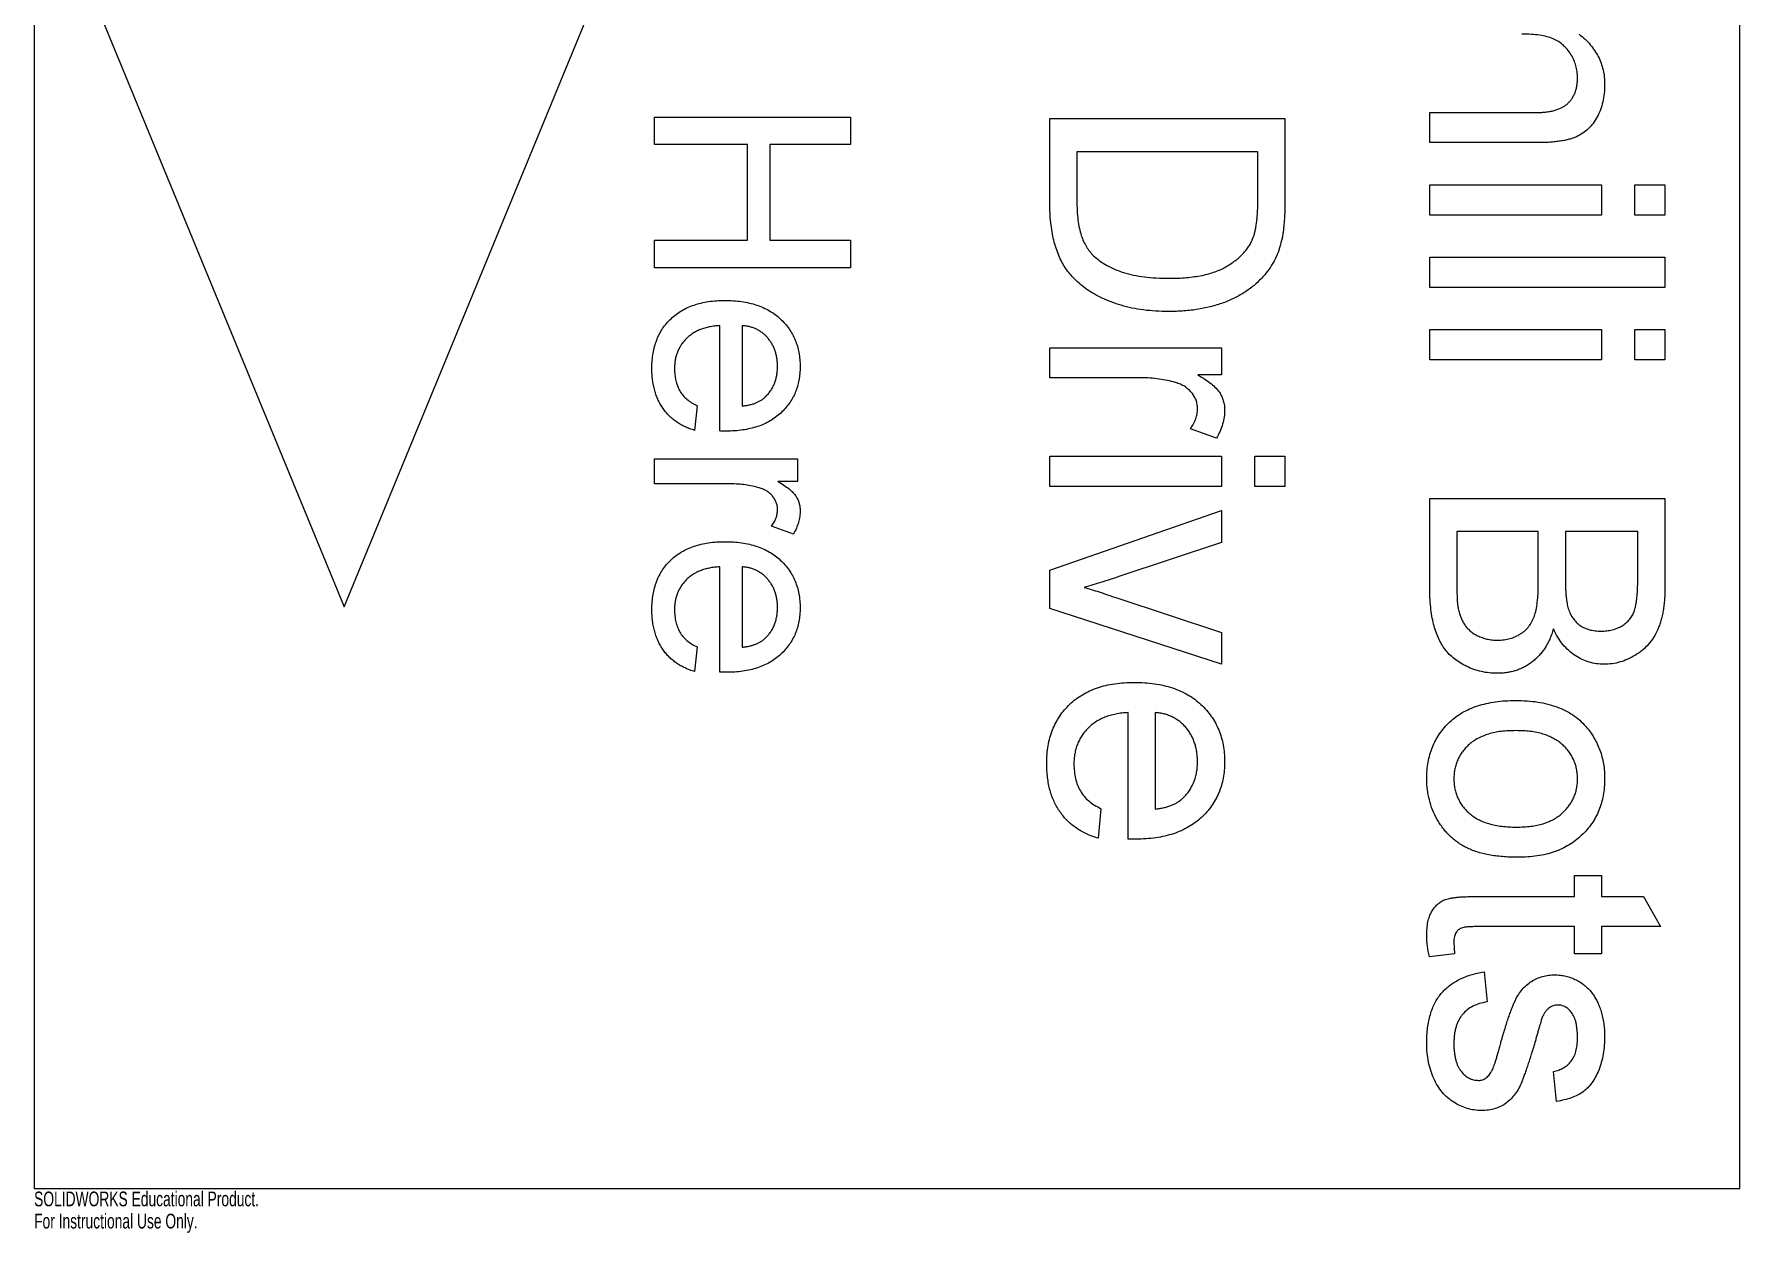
# Model space of a CAD drawing. Header units: inches. Extents: x -11 to 11, y -18.6 to 18.
# Drawn here: x -11 to 11, y -18.57 to -3.11 of the extents above; entities that cross this region are included whole.
import ezdxf

# ---------------------------------------------------------------- set-up
doc = ezdxf.new("R2010")
doc.units = ezdxf.units.IN
doc.header["$MEASUREMENT"] = 0
doc.styles.add('SLDTEXTSTYLE0', font='TXT', dxfattribs={"width": 0.7})

msp = doc.modelspace()

# ---------------------------------------------------------------- linework, layer by layer
at = {"color": 7, "linetype": 'Continuous', "lineweight": 25}
for p, q in [((-11, 18), (-11, -18)), ((11, -18), (11, 18)), ((-10.5, -2), (-7, -10.5)), ((-7, -10.5), (-3.5, -2)), ((7, -4.122), (8.378, -4.122)), ((7, -4.511), (7, -4.122)), ((-3, -4.181), (-0.472, -4.181)), ((-3, -4.537), (-3, -4.181)), ((-0.472, -4.181), (-0.472, -4.537)), ((2.099, -4.2), (5.133, -4.2)), ((2.099, -5.287), (2.099, -4.2)), ((5.133, -4.2), (5.133, -5.237)), ((-1.801, -4.537), (-3, -4.537)), ((-1.801, -5.769), (-1.801, -4.537)), ((-1.509, -4.537), (-1.509, -5.769)), ((-0.472, -4.537), (-1.509, -4.537)), ((8.398, -4.511), (7, -4.511)), ((2.449, -4.628), (2.449, -5.253)), ((4.783, -4.628), (2.449, -4.628)), ((4.783, -5.243), (4.783, -4.628)), ((7, -5.056), (9.217, -5.056)), ((7, -5.445), (7, -5.056)), ((9.217, -5.056), (9.217, -5.445)), ((9.645, -5.056), (10.033, -5.056)), ((9.645, -5.445), (9.645, -5.056)), ((10.033, -5.056), (10.033, -5.445)), ((9.217, -5.445), (7, -5.445)), ((10.033, -5.445), (9.645, -5.445)), ((-3, -5.769), (-1.801, -5.769)), ((-3, -6.125), (-3, -5.769)), ((-1.509, -5.769), (-0.472, -5.769)), ((-0.472, -5.769), (-0.472, -6.125)), ((-0.472, -6.125), (-3, -6.125)), ((7, -5.989), (10.033, -5.989)), ((7, -6.378), (7, -5.989)), ((10.033, -5.989), (10.033, -6.378)), ((10.033, -6.378), (7, -6.378)), ((-2.157, -8.23), (-2.157, -6.871)), ((-1.866, -6.871), (-1.866, -7.908)), ((7, -6.922), (9.217, -6.922)), ((7, -7.311), (7, -6.922)), ((9.217, -6.922), (9.217, -7.311)), ((9.645, -6.922), (10.033, -6.922)), ((9.645, -7.311), (9.645, -6.922)), ((10.033, -6.922), (10.033, -7.311)), ((2.099, -7.156), (4.316, -7.156)), ((2.099, -7.545), (2.099, -7.156)), ((4.316, -7.156), (4.316, -7.506)), ((9.217, -7.311), (7, -7.311)), ((10.033, -7.311), (9.645, -7.311)), ((3.277, -7.545), (2.099, -7.545)), ((4.316, -7.506), (4.007, -7.506)), ((-2.449, -7.904), (-2.481, -8.222)), ((4.251, -8.323), (3.914, -8.201)), ((2.099, -8.556), (4.316, -8.556)), ((2.099, -8.945), (2.099, -8.556)), ((4.316, -8.556), (4.316, -8.945)), ((4.744, -8.556), (5.133, -8.556)), ((4.744, -8.945), (4.744, -8.556)), ((5.133, -8.556), (5.133, -8.945)), ((-3, -8.588), (-1.153, -8.588)), ((-3, -8.912), (-3, -8.588)), ((-1.153, -8.588), (-1.153, -8.88)), ((-2.019, -8.912), (-3, -8.912)), ((-1.153, -8.88), (-1.41, -8.88)), ((4.316, -8.945), (2.099, -8.945)), ((5.133, -8.945), (4.744, -8.945)), ((7, -9.1), (10.033, -9.1)), ((7, -10.239), (7, -9.1)), ((10.033, -9.1), (10.033, -10.236)), ((-1.207, -9.561), (-1.488, -9.459)), ((2.099, -10.026), (4.316, -9.256)), ((4.316, -9.256), (4.316, -9.667)), ((4.316, -9.667), (2.988, -10.109)), ((8.4, -9.528), (7.35, -9.528)), ((7.35, -9.528), (7.35, -10.246)), ((8.4, -10.197), (8.4, -9.528)), ((9.683, -9.528), (8.75, -9.528)), ((8.75, -9.528), (8.75, -10.153)), ((9.683, -10.106), (9.683, -9.528)), ((-2.157, -11.341), (-2.157, -9.982)), ((-1.866, -9.982), (-1.866, -11.019)), ((2.099, -10.519), (2.099, -10.026)), ((4.316, -11.239), (2.099, -10.519)), ((2.963, -10.384), (4.316, -10.828)), ((4.316, -10.828), (4.316, -11.239)), ((-2.449, -11.015), (-2.481, -11.333)), ((3.11, -13.493), (3.11, -11.862)), ((3.46, -11.862), (3.46, -13.106)), ((2.76, -13.102), (2.722, -13.483)), ((8.867, -13.962), (9.217, -13.962)), ((8.867, -14.234), (8.867, -13.962)), ((9.217, -13.962), (9.217, -14.234)), ((7.623, -14.234), (8.867, -14.234)), ((9.217, -14.234), (9.756, -14.234)), ((9.756, -14.234), (9.978, -14.623)), ((8.867, -14.623), (7.609, -14.623)), ((8.867, -14.973), (8.867, -14.623)), ((9.217, -14.623), (9.217, -14.973)), ((9.978, -14.623), (9.217, -14.623)), ((7.321, -14.973), (6.995, -15.012)), ((9.217, -14.973), (8.867, -14.973)), ((7.7, -15.206), (7.739, -15.595)), ((8.633, -16.878), (8.595, -16.49)), ((-11, -18), (11, -18))]:
    msp.add_line(p, q, dxfattribs=at)
for points, knots in [([(8.906, -3.674), (8.905, -3.648), (8.902, -3.595), (8.886, -3.518), (8.859, -3.444), (8.822, -3.372), (8.776, -3.307), (8.722, -3.25), (8.66, -3.205), (8.589, -3.168), (8.507, -3.143), (8.414, -3.124), (8.306, -3.113), (8.23, -3.112), (8.189, -3.111)], [0, 0, 0, 0, 0.076478, 0.15141, 0.227525, 0.305484, 0.38299, 0.458114, 0.531597, 0.606142, 0.68706, 0.778679, 0.883156, 1, 1, 1, 1]), ([(8.926, -3.111), (8.952, -3.133), (9.003, -3.175), (9.071, -3.246), (9.128, -3.322), (9.175, -3.401), (9.211, -3.485), (9.237, -3.574), (9.253, -3.666), (9.255, -3.729), (9.256, -3.761)], [0, 0, 0, 0, 0.134392, 0.263897, 0.38772, 0.508641, 0.629476, 0.749926, 0.872963, 1, 1, 1, 1]), ([(8.378, -4.122), (8.4, -4.122), (8.443, -4.121), (8.505, -4.116), (8.563, -4.107), (8.615, -4.094), (8.664, -4.078), (8.707, -4.058), (8.746, -4.034), (8.78, -4.007), (8.81, -3.975), (8.836, -3.941), (8.857, -3.904), (8.875, -3.864), (8.889, -3.821), (8.898, -3.774), (8.905, -3.725), (8.905, -3.691), (8.906, -3.674)], [0, 0, 0, 0, 0.084252, 0.162651, 0.235532, 0.304056, 0.367977, 0.427923, 0.484653, 0.539657, 0.593806, 0.647402, 0.700585, 0.75578, 0.812922, 0.872386, 0.934115, 1, 1, 1, 1]), ([(9.256, -3.761), (9.255, -3.8), (9.253, -3.876), (9.234, -3.985), (9.204, -4.087), (9.162, -4.18), (9.109, -4.263), (9.046, -4.334), (8.974, -4.393), (8.906, -4.43), (8.846, -4.454), (8.796, -4.469), (8.742, -4.483), (8.682, -4.492), (8.618, -4.501), (8.549, -4.507), (8.475, -4.511), (8.424, -4.511), (8.398, -4.511)], [0, 0, 0, 0, 0.088975, 0.172513, 0.252613, 0.330478, 0.405193, 0.476331, 0.546438, 0.616245, 0.653199, 0.692872, 0.735749, 0.781323, 0.830805, 0.883765, 0.939831, 1, 1, 1, 1]), ([(2.449, -5.253), (2.45, -5.299), (2.451, -5.385), (2.461, -5.507), (2.478, -5.613), (2.503, -5.705), (2.534, -5.785), (2.572, -5.854), (2.613, -5.917), (2.647, -5.952), (2.664, -5.97)], [0, 0, 0, 0, 0.177965, 0.336669, 0.476144, 0.597362, 0.70704, 0.80927, 0.907083, 1, 1, 1, 1]), ([(4.72, -5.744), (4.725, -5.73), (4.736, -5.701), (4.748, -5.653), (4.759, -5.599), (4.767, -5.539), (4.775, -5.474), (4.78, -5.402), (4.782, -5.324), (4.782, -5.271), (4.783, -5.243)], [0, 0, 0, 0, 0.087425, 0.185248, 0.292738, 0.411206, 0.541246, 0.682781, 0.836034, 1, 1, 1, 1]), ([(5.133, -5.237), (5.133, -5.266), (5.132, -5.321), (5.131, -5.401), (5.127, -5.476), (5.122, -5.545), (5.116, -5.61), (5.109, -5.669), (5.1, -5.723), (5.093, -5.757), (5.089, -5.773)], [0, 0, 0, 0, 0.157891, 0.306795, 0.445675, 0.574557, 0.694631, 0.805977, 0.907764, 1, 1, 1, 1]), ([(3.632, -6.689), (3.577, -6.688), (3.468, -6.687), (3.309, -6.671), (3.16, -6.647), (3.022, -6.611), (2.895, -6.568), (2.778, -6.52), (2.672, -6.466), (2.579, -6.406), (2.496, -6.342), (2.422, -6.275), (2.358, -6.204), (2.301, -6.131), (2.254, -6.051), (2.213, -5.965), (2.179, -5.87), (2.149, -5.769), (2.127, -5.659), (2.111, -5.542), (2.101, -5.417), (2.1, -5.331), (2.099, -5.287)], [0, 0, 0, 0, 0.070538, 0.137266, 0.200474, 0.260575, 0.317206, 0.370107, 0.419809, 0.466225, 0.510119, 0.552067, 0.591849, 0.630323, 0.668702, 0.708693, 0.750643, 0.795033, 0.841979, 0.891764, 0.944294, 1, 1, 1, 1]), ([(3.639, -6.261), (3.678, -6.261), (3.753, -6.26), (3.863, -6.252), (3.965, -6.241), (4.061, -6.225), (4.15, -6.204), (4.231, -6.178), (4.307, -6.148), (4.375, -6.112), (4.436, -6.073), (4.493, -6.032), (4.545, -5.99), (4.59, -5.945), (4.631, -5.898), (4.667, -5.849), (4.697, -5.798), (4.712, -5.762), (4.72, -5.744)], [0, 0, 0, 0, 0.091264, 0.177443, 0.258686, 0.334788, 0.406046, 0.47373, 0.537158, 0.596987, 0.654512, 0.709268, 0.761503, 0.811836, 0.860596, 0.9078, 0.954256, 1, 1, 1, 1]), ([(5.089, -5.773), (5.078, -5.815), (5.057, -5.897), (5.008, -6.013), (4.947, -6.12), (4.897, -6.183), (4.872, -6.215)], [0, 0, 0, 0, 0.261213, 0.512048, 0.757793, 1, 1, 1, 1]), ([(2.664, -5.97), (2.689, -5.992), (2.742, -6.038), (2.834, -6.095), (2.937, -6.145), (3.053, -6.188), (3.181, -6.221), (3.323, -6.244), (3.477, -6.259), (3.584, -6.261), (3.639, -6.261)], [0, 0, 0, 0, 0.097768, 0.200849, 0.310425, 0.427995, 0.555192, 0.69185, 0.840097, 1, 1, 1, 1]), ([(4.872, -6.215), (4.855, -6.234), (4.821, -6.273), (4.764, -6.327), (4.704, -6.377), (4.642, -6.424), (4.574, -6.466), (4.504, -6.505), (4.431, -6.541), (4.354, -6.572), (4.273, -6.599), (4.19, -6.624), (4.104, -6.644), (4.015, -6.66), (3.924, -6.674), (3.829, -6.682), (3.732, -6.688), (3.666, -6.689), (3.632, -6.689)], [0, 0, 0, 0, 0.056809, 0.113874, 0.170522, 0.227532, 0.285334, 0.343678, 0.403164, 0.464002, 0.525827, 0.589097, 0.653293, 0.719115, 0.786763, 0.855798, 0.926841, 1, 1, 1, 1]), ([(-3.032, -7.418), (-3.032, -7.385), (-3.03, -7.321), (-3.018, -7.228), (-2.999, -7.141), (-2.972, -7.058), (-2.937, -6.981), (-2.895, -6.908), (-2.844, -6.842), (-2.786, -6.78), (-2.721, -6.725), (-2.649, -6.677), (-2.572, -6.636), (-2.488, -6.604), (-2.398, -6.578), (-2.301, -6.56), (-2.199, -6.548), (-2.128, -6.547), (-2.092, -6.547)], [0, 0, 0, 0, 0.067349, 0.131656, 0.193072, 0.252501, 0.310702, 0.368226, 0.425476, 0.483439, 0.542056, 0.60114, 0.661029, 0.722861, 0.787419, 0.854501, 0.925347, 1, 1, 1, 1]), ([(-2.092, -6.547), (-2.055, -6.547), (-1.982, -6.548), (-1.876, -6.56), (-1.776, -6.578), (-1.683, -6.604), (-1.596, -6.637), (-1.516, -6.679), (-1.442, -6.727), (-1.375, -6.783), (-1.315, -6.844), (-1.262, -6.91), (-1.219, -6.981), (-1.183, -7.057), (-1.155, -7.136), (-1.134, -7.22), (-1.123, -7.309), (-1.121, -7.369), (-1.12, -7.4)], [0, 0, 0, 0, 0.077019, 0.149548, 0.218714, 0.284923, 0.348159, 0.409728, 0.469839, 0.529421, 0.588276, 0.64579, 0.702469, 0.75939, 0.816748, 0.875621, 0.936482, 1, 1, 1, 1]), ([(-2.157, -6.871), (-2.18, -6.873), (-2.225, -6.876), (-2.29, -6.887), (-2.35, -6.901), (-2.407, -6.921), (-2.459, -6.944), (-2.507, -6.972), (-2.551, -7.004), (-2.591, -7.04), (-2.626, -7.079), (-2.657, -7.121), (-2.682, -7.166), (-2.704, -7.212), (-2.72, -7.262), (-2.732, -7.313), (-2.739, -7.367), (-2.74, -7.404), (-2.741, -7.423)], [0, 0, 0, 0, 0.076544, 0.14975, 0.218877, 0.285093, 0.348758, 0.410223, 0.470846, 0.530375, 0.589524, 0.646869, 0.704273, 0.760838, 0.818485, 0.876946, 0.93729, 1, 1, 1, 1]), ([(-1.412, -7.399), (-1.412, -7.381), (-1.413, -7.346), (-1.419, -7.295), (-1.428, -7.246), (-1.442, -7.199), (-1.459, -7.154), (-1.481, -7.112), (-1.506, -7.072), (-1.535, -7.034), (-1.567, -6.999), (-1.602, -6.968), (-1.64, -6.941), (-1.679, -6.918), (-1.722, -6.9), (-1.768, -6.886), (-1.816, -6.876), (-1.849, -6.872), (-1.866, -6.871)], [0, 0, 0, 0, 0.068917, 0.135551, 0.199737, 0.262622, 0.324497, 0.386093, 0.447413, 0.509197, 0.570922, 0.630837, 0.690156, 0.749787, 0.809726, 0.87092, 0.934593, 1, 1, 1, 1]), ([(-2.481, -8.222), (-2.503, -8.215), (-2.545, -8.202), (-2.605, -8.176), (-2.662, -8.148), (-2.714, -8.114), (-2.764, -8.077), (-2.809, -8.036), (-2.851, -7.991), (-2.889, -7.941), (-2.923, -7.888), (-2.952, -7.831), (-2.977, -7.771), (-2.997, -7.707), (-3.013, -7.64), (-3.024, -7.569), (-3.032, -7.494), (-3.032, -7.444), (-3.032, -7.418)], [0, 0, 0, 0, 0.063569, 0.125054, 0.184918, 0.244012, 0.302255, 0.360345, 0.418404, 0.477229, 0.536985, 0.597496, 0.658795, 0.722217, 0.787735, 0.855726, 0.926092, 1, 1, 1, 1]), ([(-2.741, -7.423), (-2.74, -7.45), (-2.738, -7.503), (-2.725, -7.579), (-2.704, -7.65), (-2.673, -7.714), (-2.633, -7.772), (-2.581, -7.823), (-2.52, -7.868), (-2.473, -7.892), (-2.449, -7.904)], [0, 0, 0, 0, 0.1370427, 0.2646533, 0.386741, 0.503854, 0.6203102, 0.7397604, 0.8654501, 1, 1, 1, 1]), ([(-1.12, -7.4), (-1.121, -7.43), (-1.123, -7.489), (-1.135, -7.575), (-1.154, -7.656), (-1.181, -7.734), (-1.217, -7.807), (-1.26, -7.876), (-1.311, -7.941), (-1.37, -8.001), (-1.435, -8.055), (-1.508, -8.103), (-1.587, -8.143), (-1.672, -8.175), (-1.764, -8.2), (-1.862, -8.219), (-1.966, -8.23), (-2.038, -8.231), (-2.074, -8.232)], [0, 0, 0, 0, 0.062833, 0.122965, 0.181629, 0.238832, 0.295294, 0.352167, 0.409491, 0.468424, 0.528358, 0.588554, 0.650248, 0.713671, 0.780262, 0.849536, 0.922652, 1, 1, 1, 1]), ([(-1.567, -7.789), (-1.554, -7.776), (-1.53, -7.751), (-1.498, -7.708), (-1.472, -7.663), (-1.449, -7.616), (-1.433, -7.566), (-1.421, -7.512), (-1.414, -7.456), (-1.412, -7.418), (-1.412, -7.399)], [0, 0, 0, 0, 0.123705, 0.245276, 0.365222, 0.485953, 0.60841, 0.734801, 0.864924, 1, 1, 1, 1]), ([(3.721, -7.605), (3.687, -7.596), (3.617, -7.577), (3.508, -7.559), (3.394, -7.546), (3.317, -7.545), (3.277, -7.545)], [0, 0, 0, 0, 0.23826, 0.483736, 0.736379, 1, 1, 1, 1]), ([(4.005, -7.943), (4.004, -7.925), (4.002, -7.887), (3.988, -7.833), (3.963, -7.783), (3.931, -7.735), (3.889, -7.693), (3.84, -7.656), (3.784, -7.626), (3.742, -7.612), (3.721, -7.605)], [0, 0, 0, 0, 0.118284, 0.234785, 0.35109, 0.472603, 0.597603, 0.724666, 0.858177, 1, 1, 1, 1]), ([(4.007, -7.506), (4.04, -7.525), (4.1, -7.562), (4.18, -7.619), (4.243, -7.673), (4.287, -7.728), (4.318, -7.783), (4.339, -7.839), (4.353, -7.898), (4.354, -7.938), (4.355, -7.959)], [0, 0, 0, 0, 0.189659, 0.351368, 0.488406, 0.600965, 0.701615, 0.799895, 0.898952, 1, 1, 1, 1]), ([(-1.866, -7.908), (-1.85, -7.906), (-1.818, -7.902), (-1.773, -7.893), (-1.731, -7.882), (-1.691, -7.869), (-1.656, -7.852), (-1.623, -7.834), (-1.593, -7.813), (-1.576, -7.797), (-1.567, -7.789)], [0, 0, 0, 0, 0.148165, 0.289694, 0.422377, 0.548462, 0.667394, 0.782966, 0.892721, 1, 1, 1, 1]), ([(3.914, -8.201), (3.928, -8.18), (3.955, -8.139), (3.984, -8.074), (4.002, -8.009), (4.004, -7.965), (4.005, -7.943)], [0, 0, 0, 0, 0.273331, 0.527147, 0.767135, 1, 1, 1, 1]), ([(4.355, -7.959), (4.354, -7.989), (4.351, -8.05), (4.33, -8.141), (4.298, -8.233), (4.267, -8.292), (4.251, -8.323)], [0, 0, 0, 0, 0.235779, 0.477896, 0.732141, 1, 1, 1, 1]), ([(-2.074, -8.232), (-2.086, -8.232), (-2.113, -8.231), (-2.141, -8.231), (-2.157, -8.23)], [0, 0, 0, 0, 0.414608, 1, 1, 1, 1]), ([(-1.648, -8.963), (-1.677, -8.955), (-1.736, -8.939), (-1.826, -8.924), (-1.921, -8.914), (-1.986, -8.913), (-2.019, -8.912)], [0, 0, 0, 0, 0.23826, 0.483736, 0.736379, 1, 1, 1, 1]), ([(-1.412, -9.245), (-1.413, -9.229), (-1.414, -9.198), (-1.426, -9.153), (-1.447, -9.111), (-1.474, -9.071), (-1.509, -9.036), (-1.549, -9.005), (-1.596, -8.98), (-1.631, -8.968), (-1.648, -8.963)], [0, 0, 0, 0, 0.118284, 0.234785, 0.35109, 0.472603, 0.597603, 0.724666, 0.858177, 1, 1, 1, 1]), ([(-1.41, -8.88), (-1.383, -8.896), (-1.333, -8.927), (-1.266, -8.974), (-1.214, -9.02), (-1.177, -9.065), (-1.151, -9.111), (-1.133, -9.158), (-1.122, -9.207), (-1.121, -9.24), (-1.12, -9.257)], [0, 0, 0, 0, 0.189659, 0.351368, 0.488406, 0.600965, 0.701615, 0.799895, 0.898952, 1, 1, 1, 1]), ([(-1.488, -9.459), (-1.476, -9.442), (-1.454, -9.408), (-1.43, -9.353), (-1.415, -9.299), (-1.413, -9.263), (-1.412, -9.245)], [0, 0, 0, 0, 0.273331, 0.527147, 0.767135, 1, 1, 1, 1]), ([(-1.12, -9.257), (-1.121, -9.282), (-1.124, -9.333), (-1.141, -9.409), (-1.167, -9.486), (-1.194, -9.535), (-1.207, -9.561)], [0, 0, 0, 0, 0.235779, 0.477896, 0.732141, 1, 1, 1, 1]), ([(-3.032, -10.529), (-3.032, -10.496), (-3.03, -10.432), (-3.018, -10.339), (-2.999, -10.252), (-2.972, -10.169), (-2.937, -10.092), (-2.895, -10.02), (-2.844, -9.953), (-2.786, -9.891), (-2.721, -9.836), (-2.649, -9.789), (-2.572, -9.747), (-2.488, -9.715), (-2.398, -9.689), (-2.301, -9.671), (-2.199, -9.66), (-2.128, -9.658), (-2.092, -9.658)], [0, 0, 0, 0, 0.067349, 0.131656, 0.193072, 0.252501, 0.310702, 0.368226, 0.425476, 0.483439, 0.542056, 0.60114, 0.661029, 0.722861, 0.787419, 0.854501, 0.925347, 1, 1, 1, 1]), ([(-2.092, -9.658), (-2.055, -9.658), (-1.982, -9.66), (-1.876, -9.671), (-1.776, -9.69), (-1.683, -9.715), (-1.596, -9.749), (-1.516, -9.79), (-1.442, -9.838), (-1.375, -9.894), (-1.315, -9.956), (-1.262, -10.022), (-1.219, -10.093), (-1.183, -10.168), (-1.155, -10.248), (-1.134, -10.331), (-1.123, -10.42), (-1.121, -10.481), (-1.12, -10.512)], [0, 0, 0, 0, 0.077019, 0.149548, 0.218714, 0.284923, 0.348159, 0.409728, 0.469839, 0.529421, 0.588276, 0.64579, 0.702469, 0.75939, 0.816748, 0.875621, 0.936482, 1, 1, 1, 1]), ([(-2.157, -9.982), (-2.18, -9.984), (-2.225, -9.987), (-2.29, -9.998), (-2.35, -10.013), (-2.407, -10.032), (-2.459, -10.055), (-2.507, -10.083), (-2.551, -10.115), (-2.591, -10.151), (-2.626, -10.191), (-2.657, -10.232), (-2.682, -10.277), (-2.704, -10.324), (-2.72, -10.373), (-2.732, -10.424), (-2.739, -10.478), (-2.74, -10.515), (-2.741, -10.534)], [0, 0, 0, 0, 0.076544, 0.14975, 0.218877, 0.285093, 0.348758, 0.410223, 0.470846, 0.530375, 0.589524, 0.646869, 0.704273, 0.760838, 0.818485, 0.876946, 0.93729, 1, 1, 1, 1]), ([(-1.412, -10.51), (-1.412, -10.492), (-1.413, -10.457), (-1.419, -10.406), (-1.428, -10.357), (-1.442, -10.311), (-1.459, -10.266), (-1.481, -10.223), (-1.506, -10.183), (-1.535, -10.145), (-1.567, -10.11), (-1.602, -10.079), (-1.64, -10.053), (-1.679, -10.03), (-1.722, -10.011), (-1.768, -9.997), (-1.816, -9.987), (-1.849, -9.984), (-1.866, -9.982)], [0, 0, 0, 0, 0.068917, 0.135551, 0.199737, 0.262622, 0.324497, 0.386093, 0.447413, 0.509197, 0.570922, 0.630837, 0.690156, 0.749787, 0.809726, 0.87092, 0.934593, 1, 1, 1, 1]), ([(2.988, -10.109), (2.915, -10.134), (2.768, -10.184), (2.618, -10.226), (2.542, -10.248)], [0, 0, 0, 0, 0.49386, 1, 1, 1, 1]), ([(9.209, -10.812), (9.234, -10.811), (9.283, -10.809), (9.354, -10.796), (9.419, -10.774), (9.48, -10.745), (9.535, -10.706), (9.581, -10.66), (9.616, -10.606), (9.638, -10.555), (9.652, -10.509), (9.66, -10.468), (9.667, -10.422), (9.673, -10.37), (9.678, -10.312), (9.681, -10.248), (9.683, -10.179), (9.683, -10.131), (9.683, -10.106)], [0, 0, 0, 0, 0.075998, 0.148111, 0.217752, 0.286447, 0.353712, 0.418706, 0.483721, 0.550303, 0.586996, 0.629219, 0.677291, 0.730087, 0.788897, 0.853774, 0.924122, 1, 1, 1, 1]), ([(2.542, -10.248), (2.573, -10.256), (2.637, -10.275), (2.738, -10.307), (2.848, -10.343), (2.924, -10.37), (2.963, -10.384)], [0, 0, 0, 0, 0.216947, 0.4554374, 0.7168667, 1, 1, 1, 1]), ([(7.869, -11.356), (7.834, -11.355), (7.766, -11.353), (7.666, -11.335), (7.569, -11.308), (7.477, -11.269), (7.393, -11.223), (7.318, -11.17), (7.252, -11.114), (7.197, -11.049), (7.15, -10.979), (7.111, -10.9), (7.076, -10.815), (7.048, -10.719), (7.026, -10.615), (7.012, -10.499), (7.001, -10.373), (7, -10.285), (7, -10.239)], [0, 0, 0, 0, 0.06425, 0.127414, 0.189417, 0.251661, 0.311964, 0.368607, 0.42236, 0.473736, 0.525446, 0.579627, 0.637026, 0.698047, 0.763999, 0.836326, 0.914684, 1, 1, 1, 1]), ([(7.35, -10.246), (7.35, -10.274), (7.351, -10.327), (7.353, -10.399), (7.357, -10.457), (7.362, -10.49), (7.365, -10.505)], [0, 0, 0, 0, 0.3293955, 0.6051903, 0.8278866, 1, 1, 1, 1]), ([(7.875, -10.928), (7.903, -10.927), (7.957, -10.926), (8.034, -10.91), (8.106, -10.884), (8.172, -10.849), (8.231, -10.804), (8.281, -10.751), (8.321, -10.689), (8.352, -10.617), (8.374, -10.534), (8.389, -10.435), (8.399, -10.321), (8.4, -10.24), (8.4, -10.197)], [0, 0, 0, 0, 0.080127, 0.156255, 0.229368, 0.301469, 0.372759, 0.442672, 0.51282, 0.586035, 0.667796, 0.763715, 0.874101, 1, 1, 1, 1]), ([(8.75, -10.153), (8.75, -10.174), (8.75, -10.213), (8.752, -10.27), (8.754, -10.322), (8.759, -10.37), (8.764, -10.413), (8.77, -10.452), (8.777, -10.487), (8.783, -10.508), (8.786, -10.518)], [0, 0, 0, 0, 0.16698, 0.320807, 0.463135, 0.594248, 0.712367, 0.819455, 0.915752, 1, 1, 1, 1]), ([(10.033, -10.236), (10.033, -10.264), (10.033, -10.319), (10.028, -10.399), (10.021, -10.475), (10.011, -10.547), (9.998, -10.615), (9.981, -10.678), (9.963, -10.737), (9.934, -10.809), (9.89, -10.893), (9.823, -10.981), (9.745, -11.059), (9.654, -11.123), (9.557, -11.174), (9.456, -11.212), (9.352, -11.235), (9.282, -11.238), (9.247, -11.239)], [0, 0, 0, 0, 0.058723, 0.114584, 0.16763, 0.217932, 0.265732, 0.31112, 0.354137, 0.395083, 0.473132, 0.549168, 0.625039, 0.702871, 0.779777, 0.854087, 0.927167, 1, 1, 1, 1]), ([(-2.481, -11.333), (-2.503, -11.326), (-2.545, -11.314), (-2.605, -11.288), (-2.662, -11.259), (-2.714, -11.225), (-2.764, -11.188), (-2.809, -11.147), (-2.851, -11.102), (-2.889, -11.053), (-2.923, -10.999), (-2.952, -10.943), (-2.977, -10.882), (-2.997, -10.818), (-3.013, -10.751), (-3.024, -10.68), (-3.032, -10.606), (-3.032, -10.555), (-3.032, -10.529)], [0, 0, 0, 0, 0.0635695, 0.1250536, 0.1849178, 0.244012, 0.3022548, 0.3603453, 0.4184041, 0.477229, 0.5369855, 0.597496, 0.6587945, 0.7222172, 0.7877355, 0.855726, 0.9260922, 1, 1, 1, 1]), ([(-2.741, -10.534), (-2.74, -10.561), (-2.738, -10.614), (-2.725, -10.691), (-2.704, -10.761), (-2.673, -10.825), (-2.633, -10.884), (-2.581, -10.934), (-2.52, -10.98), (-2.473, -11.003), (-2.449, -11.015)], [0, 0, 0, 0, 0.137043, 0.264653, 0.386741, 0.503854, 0.62031, 0.73976, 0.86545, 1, 1, 1, 1]), ([(-1.12, -10.512), (-1.121, -10.541), (-1.123, -10.6), (-1.135, -10.686), (-1.154, -10.768), (-1.181, -10.845), (-1.217, -10.918), (-1.26, -10.987), (-1.311, -11.052), (-1.37, -11.112), (-1.435, -11.167), (-1.508, -11.214), (-1.587, -11.254), (-1.672, -11.287), (-1.764, -11.312), (-1.862, -11.33), (-1.966, -11.341), (-2.038, -11.342), (-2.074, -11.343)], [0, 0, 0, 0, 0.062833, 0.122965, 0.181629, 0.238832, 0.295294, 0.352167, 0.409491, 0.468424, 0.528358, 0.588554, 0.650248, 0.713671, 0.780262, 0.849536, 0.922652, 1, 1, 1, 1]), ([(-1.567, -10.9), (-1.554, -10.887), (-1.53, -10.862), (-1.498, -10.82), (-1.472, -10.775), (-1.449, -10.727), (-1.433, -10.677), (-1.421, -10.624), (-1.414, -10.568), (-1.412, -10.529), (-1.412, -10.51)], [0, 0, 0, 0, 0.123705, 0.245276, 0.365222, 0.485953, 0.60841, 0.734801, 0.864924, 1, 1, 1, 1]), ([(7.365, -10.505), (7.369, -10.526), (7.378, -10.567), (7.397, -10.625), (7.419, -10.679), (7.447, -10.726), (7.479, -10.769), (7.519, -10.807), (7.565, -10.842), (7.618, -10.873), (7.676, -10.897), (7.739, -10.915), (7.805, -10.926), (7.851, -10.928), (7.875, -10.928)], [0, 0, 0, 0, 0.088971, 0.17227, 0.251078, 0.325421, 0.397947, 0.473403, 0.551928, 0.634851, 0.721867, 0.810262, 0.903176, 1, 1, 1, 1]), ([(8.786, -10.518), (8.794, -10.541), (8.81, -10.586), (8.846, -10.646), (8.888, -10.698), (8.939, -10.74), (8.997, -10.772), (9.062, -10.795), (9.134, -10.809), (9.183, -10.811), (9.209, -10.812)], [0, 0, 0, 0, 0.132315, 0.255077, 0.374385, 0.49062, 0.608367, 0.731234, 0.860062, 1, 1, 1, 1]), ([(-1.866, -11.019), (-1.85, -11.017), (-1.818, -11.013), (-1.773, -11.005), (-1.731, -10.993), (-1.691, -10.98), (-1.656, -10.963), (-1.623, -10.945), (-1.593, -10.924), (-1.576, -10.908), (-1.567, -10.9)], [0, 0, 0, 0, 0.148165, 0.289694, 0.422377, 0.548462, 0.667394, 0.782966, 0.892721, 1, 1, 1, 1]), ([(8.595, -10.784), (8.587, -10.807), (8.574, -10.85), (8.549, -10.913), (8.52, -10.972), (8.488, -11.028), (8.452, -11.079), (8.412, -11.126), (8.369, -11.169), (8.323, -11.208), (8.274, -11.243), (8.223, -11.274), (8.169, -11.299), (8.113, -11.32), (8.055, -11.336), (7.995, -11.348), (7.933, -11.354), (7.89, -11.355), (7.869, -11.356)], [0, 0, 0, 0, 0.070464, 0.137957, 0.203579, 0.267692, 0.330186, 0.391534, 0.452664, 0.513154, 0.573454, 0.632968, 0.692332, 0.751474, 0.812187, 0.872962, 0.93542, 1, 1, 1, 1]), ([(9.247, -11.239), (9.215, -11.238), (9.15, -11.235), (9.054, -11.213), (8.962, -11.177), (8.873, -11.128), (8.79, -11.064), (8.715, -10.984), (8.648, -10.891), (8.613, -10.82), (8.595, -10.784)], [0, 0, 0, 0, 0.115823, 0.230529, 0.347295, 0.467821, 0.591849, 0.720018, 0.855625, 1, 1, 1, 1]), ([(-2.074, -11.343), (-2.086, -11.343), (-2.113, -11.342), (-2.141, -11.342), (-2.157, -11.341)], [0, 0, 0, 0, 0.414608, 1, 1, 1, 1]), ([(2.06, -12.518), (2.061, -12.479), (2.063, -12.402), (2.077, -12.291), (2.1, -12.186), (2.132, -12.086), (2.175, -11.994), (2.226, -11.907), (2.287, -11.827), (2.356, -11.753), (2.434, -11.686), (2.52, -11.63), (2.613, -11.58), (2.714, -11.541), (2.822, -11.51), (2.938, -11.489), (3.061, -11.475), (3.145, -11.473), (3.189, -11.473)], [0, 0, 0, 0, 0.067349, 0.131656, 0.193072, 0.252501, 0.310702, 0.368226, 0.425476, 0.483439, 0.542056, 0.60114, 0.661029, 0.722861, 0.787419, 0.854501, 0.925347, 1, 1, 1, 1]), ([(3.189, -11.473), (3.234, -11.473), (3.321, -11.475), (3.448, -11.488), (3.568, -11.511), (3.68, -11.541), (3.784, -11.582), (3.881, -11.631), (3.969, -11.689), (4.05, -11.756), (4.121, -11.83), (4.184, -11.909), (4.237, -11.995), (4.28, -12.085), (4.314, -12.18), (4.338, -12.281), (4.352, -12.387), (4.354, -12.46), (4.355, -12.497)], [0, 0, 0, 0, 0.077019, 0.149548, 0.218714, 0.284923, 0.348159, 0.409728, 0.469839, 0.529421, 0.588276, 0.64579, 0.702469, 0.75939, 0.816748, 0.875621, 0.936482, 1, 1, 1, 1]), ([(3.11, -11.862), (3.083, -11.864), (3.03, -11.868), (2.952, -11.881), (2.879, -11.898), (2.811, -11.922), (2.748, -11.949), (2.691, -11.983), (2.638, -12.021), (2.59, -12.065), (2.548, -12.112), (2.511, -12.162), (2.48, -12.216), (2.454, -12.272), (2.435, -12.331), (2.421, -12.393), (2.412, -12.457), (2.411, -12.501), (2.41, -12.524)], [0, 0, 0, 0, 0.076544, 0.14975, 0.218877, 0.285093, 0.348758, 0.410223, 0.470846, 0.530375, 0.589524, 0.646869, 0.704273, 0.760838, 0.818485, 0.876946, 0.93729, 1, 1, 1, 1]), ([(4.005, -12.495), (4.004, -12.474), (4.003, -12.432), (3.997, -12.371), (3.985, -12.312), (3.969, -12.256), (3.948, -12.202), (3.923, -12.151), (3.892, -12.103), (3.858, -12.057), (3.819, -12.016), (3.777, -11.978), (3.732, -11.947), (3.684, -11.919), (3.632, -11.897), (3.578, -11.88), (3.52, -11.868), (3.481, -11.864), (3.46, -11.862)], [0, 0, 0, 0, 0.068917, 0.135551, 0.199737, 0.262622, 0.324497, 0.386093, 0.447413, 0.509197, 0.570922, 0.630837, 0.690156, 0.749787, 0.809726, 0.87092, 0.934593, 1, 1, 1, 1]), ([(6.961, -12.718), (6.962, -12.681), (6.964, -12.609), (6.977, -12.504), (7, -12.403), (7.033, -12.308), (7.075, -12.219), (7.126, -12.135), (7.186, -12.056), (7.256, -11.984), (7.333, -11.918), (7.42, -11.861), (7.515, -11.813), (7.618, -11.774), (7.73, -11.743), (7.849, -11.722), (7.976, -11.708), (8.063, -11.707), (8.108, -11.706)], [0, 0, 0, 0, 0.063917, 0.125103, 0.184167, 0.242087, 0.298594, 0.354794, 0.411846, 0.469665, 0.528424, 0.587979, 0.649017, 0.712546, 0.778767, 0.848339, 0.922072, 1, 1, 1, 1]), ([(8.108, -11.706), (8.158, -11.707), (8.253, -11.709), (8.391, -11.724), (8.52, -11.75), (8.638, -11.786), (8.747, -11.833), (8.846, -11.891), (8.936, -11.959), (8.987, -12.013), (9.012, -12.04)], [0, 0, 0, 0, 0.148743, 0.287828, 0.419547, 0.543761, 0.661832, 0.776707, 0.888407, 1, 1, 1, 1]), ([(8.11, -12.095), (8.077, -12.096), (8.014, -12.097), (7.923, -12.104), (7.839, -12.118), (7.761, -12.138), (7.689, -12.163), (7.622, -12.193), (7.563, -12.229), (7.509, -12.271), (7.463, -12.317), (7.422, -12.366), (7.388, -12.417), (7.36, -12.472), (7.338, -12.529), (7.322, -12.59), (7.313, -12.653), (7.312, -12.696), (7.311, -12.718)], [0, 0, 0, 0, 0.0850973, 0.1646064, 0.2395034, 0.3096422, 0.3760495, 0.4393165, 0.5004018, 0.5591019, 0.6162432, 0.6713759, 0.7254868, 0.7787449, 0.8322545, 0.8866675, 0.9425258, 1, 1, 1, 1]), ([(8.906, -12.718), (8.905, -12.696), (8.904, -12.653), (8.895, -12.59), (8.879, -12.53), (8.858, -12.472), (8.829, -12.417), (8.795, -12.365), (8.754, -12.317), (8.708, -12.271), (8.655, -12.23), (8.596, -12.193), (8.53, -12.163), (8.458, -12.138), (8.38, -12.118), (8.295, -12.104), (8.204, -12.097), (8.142, -12.096), (8.11, -12.095)], [0, 0, 0, 0, 0.057572, 0.113525, 0.16803, 0.221442, 0.274791, 0.328993, 0.38456, 0.441418, 0.500218, 0.560953, 0.623845, 0.690365, 0.760623, 0.835647, 0.915291, 1, 1, 1, 1]), ([(9.012, -12.04), (9.032, -12.063), (9.07, -12.11), (9.119, -12.186), (9.161, -12.265), (9.196, -12.348), (9.223, -12.435), (9.242, -12.526), (9.254, -12.621), (9.255, -12.686), (9.256, -12.718)], [0, 0, 0, 0, 0.124302, 0.246336, 0.367599, 0.489098, 0.612371, 0.737766, 0.866431, 1, 1, 1, 1]), ([(2.722, -13.483), (2.696, -13.475), (2.645, -13.46), (2.574, -13.428), (2.505, -13.394), (2.442, -13.354), (2.383, -13.309), (2.328, -13.26), (2.278, -13.206), (2.232, -13.146), (2.192, -13.083), (2.157, -13.014), (2.126, -12.942), (2.102, -12.865), (2.083, -12.784), (2.071, -12.699), (2.061, -12.61), (2.061, -12.549), (2.06, -12.518)], [0, 0, 0, 0, 0.063569, 0.125054, 0.184918, 0.244012, 0.302255, 0.360345, 0.418404, 0.477229, 0.536985, 0.597496, 0.658795, 0.722217, 0.787735, 0.855726, 0.926092, 1, 1, 1, 1]), ([(2.41, -12.524), (2.412, -12.557), (2.414, -12.62), (2.429, -12.712), (2.455, -12.796), (2.492, -12.874), (2.54, -12.944), (2.602, -13.005), (2.676, -13.059), (2.732, -13.087), (2.76, -13.102)], [0, 0, 0, 0, 0.137043, 0.264653, 0.386741, 0.503854, 0.62031, 0.73976, 0.86545, 1, 1, 1, 1]), ([(4.355, -12.497), (4.354, -12.533), (4.352, -12.603), (4.338, -12.706), (4.315, -12.804), (4.282, -12.897), (4.239, -12.985), (4.187, -13.068), (4.126, -13.146), (4.056, -13.218), (3.977, -13.283), (3.89, -13.34), (3.795, -13.388), (3.693, -13.427), (3.583, -13.457), (3.465, -13.479), (3.34, -13.493), (3.254, -13.494), (3.21, -13.495)], [0, 0, 0, 0, 0.062833, 0.122965, 0.181629, 0.238832, 0.295294, 0.352167, 0.409491, 0.468424, 0.528358, 0.588554, 0.650248, 0.713671, 0.780262, 0.849536, 0.922652, 1, 1, 1, 1]), ([(3.819, -12.963), (3.834, -12.948), (3.864, -12.918), (3.901, -12.867), (3.933, -12.813), (3.96, -12.756), (3.98, -12.695), (3.995, -12.632), (4.003, -12.564), (4.004, -12.519), (4.005, -12.495)], [0, 0, 0, 0, 0.123705, 0.245276, 0.365222, 0.485953, 0.60841, 0.734801, 0.864924, 1, 1, 1, 1]), ([(8.139, -13.728), (8.105, -13.728), (8.038, -13.727), (7.94, -13.721), (7.849, -13.712), (7.762, -13.699), (7.682, -13.681), (7.607, -13.66), (7.537, -13.634), (7.473, -13.605), (7.413, -13.572), (7.358, -13.535), (7.305, -13.495), (7.256, -13.45), (7.211, -13.403), (7.169, -13.352), (7.13, -13.298), (7.083, -13.221), (7.034, -13.119), (6.992, -12.99), (6.966, -12.856), (6.963, -12.765), (6.961, -12.718)], [0, 0, 0, 0, 0.0586979, 0.1140422, 0.1664634, 0.2160707, 0.2627276, 0.3068763, 0.3488183, 0.3886753, 0.4270019, 0.4651101, 0.5025351, 0.5396917, 0.5770481, 0.6143104, 0.6524358, 0.6908617, 0.7679103, 0.8442213, 0.9211398, 1, 1, 1, 1]), ([(7.311, -12.718), (7.312, -12.74), (7.313, -12.783), (7.323, -12.846), (7.338, -12.906), (7.36, -12.963), (7.389, -13.017), (7.423, -13.07), (7.464, -13.118), (7.511, -13.164), (7.564, -13.205), (7.624, -13.241), (7.691, -13.272), (7.765, -13.296), (7.845, -13.316), (7.931, -13.33), (8.024, -13.337), (8.088, -13.339), (8.121, -13.339)], [0, 0, 0, 0, 0.056523, 0.111526, 0.165405, 0.218028, 0.271137, 0.324849, 0.379912, 0.436632, 0.495316, 0.555676, 0.618956, 0.686371, 0.757016, 0.832923, 0.913948, 1, 1, 1, 1]), ([(8.121, -13.339), (8.152, -13.339), (8.213, -13.337), (8.301, -13.33), (8.384, -13.316), (8.46, -13.297), (8.53, -13.272), (8.595, -13.241), (8.654, -13.205), (8.707, -13.163), (8.753, -13.116), (8.794, -13.068), (8.829, -13.016), (8.857, -12.962), (8.879, -12.905), (8.895, -12.845), (8.904, -12.783), (8.905, -12.74), (8.906, -12.718)], [0, 0, 0, 0, 0.0831048, 0.1616254, 0.2354878, 0.3050817, 0.3709319, 0.434377, 0.4951523, 0.5550429, 0.6133958, 0.669678, 0.7241291, 0.7781645, 0.8324551, 0.8866196, 0.9422258, 1, 1, 1, 1]), ([(9.256, -12.718), (9.255, -12.755), (9.253, -12.826), (9.24, -12.93), (9.215, -13.029), (9.183, -13.123), (9.141, -13.212), (9.09, -13.296), (9.029, -13.374), (8.96, -13.447), (8.883, -13.513), (8.797, -13.571), (8.705, -13.62), (8.605, -13.66), (8.499, -13.691), (8.385, -13.712), (8.264, -13.726), (8.182, -13.728), (8.139, -13.728)], [0, 0, 0, 0, 0.064148, 0.125517, 0.185171, 0.243479, 0.301291, 0.358638, 0.417072, 0.476329, 0.536519, 0.596593, 0.65777, 0.720728, 0.785986, 0.853812, 0.925134, 1, 1, 1, 1]), ([(3.46, -13.106), (3.48, -13.104), (3.517, -13.099), (3.572, -13.089), (3.623, -13.075), (3.67, -13.059), (3.713, -13.039), (3.752, -13.017), (3.788, -12.992), (3.809, -12.973), (3.819, -12.963)], [0, 0, 0, 0, 0.148165, 0.289694, 0.422377, 0.548462, 0.667394, 0.782966, 0.892721, 1, 1, 1, 1]), ([(3.21, -13.495), (3.196, -13.495), (3.163, -13.494), (3.13, -13.494), (3.11, -13.493)], [0, 0, 0, 0, 0.4146077, 1, 1, 1, 1]), ([(6.961, -14.738), (6.962, -14.707), (6.964, -14.648), (6.974, -14.565), (6.995, -14.493), (7.022, -14.432), (7.057, -14.381), (7.096, -14.337), (7.141, -14.303), (7.182, -14.28), (7.221, -14.267), (7.258, -14.258), (7.301, -14.251), (7.352, -14.244), (7.41, -14.239), (7.474, -14.237), (7.546, -14.234), (7.597, -14.234), (7.623, -14.234)], [0, 0, 0, 0, 0.094739, 0.17968, 0.254281, 0.321548, 0.383481, 0.44215, 0.499061, 0.555241, 0.586739, 0.624995, 0.669536, 0.721939, 0.780294, 0.846552, 0.919585, 1, 1, 1, 1]), ([(6.995, -15.012), (6.989, -14.987), (6.979, -14.939), (6.97, -14.868), (6.962, -14.802), (6.961, -14.759), (6.961, -14.738)], [0, 0, 0, 0, 0.275333, 0.532913, 0.773608, 1, 1, 1, 1]), ([(7.609, -14.623), (7.585, -14.623), (7.542, -14.624), (7.485, -14.626), (7.442, -14.632), (7.402, -14.641), (7.367, -14.664), (7.34, -14.694), (7.325, -14.725), (7.317, -14.753), (7.312, -14.785), (7.311, -14.808), (7.311, -14.82)], [0, 0, 0, 0, 0.169408, 0.305685, 0.409488, 0.481481, 0.593209, 0.706112, 0.767619, 0.83543, 0.913029, 1, 1, 1, 1]), ([(7.311, -14.82), (7.311, -14.831), (7.312, -14.853), (7.314, -14.889), (7.317, -14.929), (7.319, -14.958), (7.321, -14.973)], [0, 0, 0, 0, 0.20274, 0.437539, 0.704573, 1, 1, 1, 1]), ([(6.961, -16.127), (6.962, -16.093), (6.963, -16.027), (6.971, -15.931), (6.986, -15.841), (7.006, -15.758), (7.032, -15.681), (7.064, -15.61), (7.102, -15.545), (7.146, -15.486), (7.196, -15.433), (7.251, -15.385), (7.312, -15.343), (7.379, -15.305), (7.451, -15.273), (7.529, -15.245), (7.612, -15.222), (7.67, -15.212), (7.7, -15.206)], [0, 0, 0, 0, 0.077773, 0.150709, 0.21963, 0.284947, 0.346552, 0.405375, 0.462198, 0.517726, 0.572392, 0.628154, 0.684637, 0.742663, 0.802519, 0.865457, 0.931122, 1, 1, 1, 1]), ([(7.919, -16.108), (7.928, -16.078), (7.945, -16.021), (7.97, -15.939), (7.993, -15.863), (8.016, -15.794), (8.039, -15.731), (8.06, -15.674), (8.081, -15.624), (8.106, -15.566), (8.14, -15.501), (8.19, -15.433), (8.248, -15.376), (8.312, -15.328), (8.381, -15.291), (8.456, -15.265), (8.533, -15.248), (8.586, -15.246), (8.613, -15.245)], [0, 0, 0, 0, 0.07663, 0.147666, 0.213112, 0.274092, 0.329195, 0.379696, 0.424855, 0.464525, 0.537295, 0.606073, 0.673004, 0.73886, 0.803957, 0.868611, 0.933386, 1, 1, 1, 1]), ([(8.613, -15.245), (8.637, -15.246), (8.685, -15.248), (8.756, -15.26), (8.824, -15.281), (8.889, -15.31), (8.951, -15.344), (9.006, -15.387), (9.057, -15.434), (9.086, -15.47), (9.1, -15.489)], [0, 0, 0, 0, 0.129282, 0.255884, 0.380742, 0.506435, 0.6317, 0.754527, 0.877028, 1, 1, 1, 1]), ([(7.739, -15.595), (7.706, -15.601), (7.643, -15.612), (7.556, -15.647), (7.481, -15.695), (7.429, -15.746), (7.395, -15.793), (7.372, -15.831), (7.354, -15.873), (7.338, -15.918), (7.325, -15.966), (7.317, -16.018), (7.312, -16.074), (7.312, -16.112), (7.311, -16.131)], [0, 0, 0, 0, 0.131397, 0.251648, 0.366458, 0.479248, 0.535713, 0.59398, 0.654306, 0.716858, 0.781849, 0.85055, 0.923402, 1, 1, 1, 1]), ([(9.1, -15.489), (9.111, -15.504), (9.133, -15.536), (9.162, -15.59), (9.188, -15.651), (9.211, -15.72), (9.231, -15.793), (9.245, -15.87), (9.254, -15.95), (9.255, -16.004), (9.256, -16.031)], [0, 0, 0, 0, 0.097024, 0.203286, 0.319653, 0.447378, 0.581355, 0.717131, 0.856792, 1, 1, 1, 1]), ([(8.447, -15.803), (8.446, -15.808), (8.441, -15.82), (8.435, -15.842), (8.426, -15.869), (8.417, -15.903), (8.405, -15.943), (8.392, -15.989), (8.377, -16.041), (8.368, -16.077), (8.362, -16.097)], [0, 0, 0, 0, 0.0527267, 0.1274254, 0.220945, 0.3365179, 0.4709012, 0.6273667, 0.802635, 1, 1, 1, 1]), ([(8.536, -15.675), (8.527, -15.682), (8.509, -15.697), (8.486, -15.728), (8.465, -15.763), (8.453, -15.789), (8.447, -15.803)], [0, 0, 0, 0, 0.218325, 0.45431, 0.715433, 1, 1, 1, 1]), ([(8.652, -15.634), (8.642, -15.634), (8.621, -15.635), (8.591, -15.644), (8.562, -15.656), (8.545, -15.668), (8.536, -15.675)], [0, 0, 0, 0, 0.2530343, 0.4989927, 0.7443281, 1, 1, 1, 1]), ([(8.906, -16.06), (8.905, -16.041), (8.905, -16.006), (8.901, -15.955), (8.895, -15.907), (8.888, -15.864), (8.877, -15.825), (8.864, -15.79), (8.848, -15.759), (8.825, -15.725), (8.793, -15.689), (8.75, -15.657), (8.702, -15.637), (8.669, -15.635), (8.652, -15.634)], [0, 0, 0, 0, 0.100186, 0.192879, 0.279435, 0.358883, 0.43206, 0.498921, 0.560951, 0.618954, 0.724906, 0.820234, 0.910168, 1, 1, 1, 1]), ([(8.595, -16.49), (8.618, -16.485), (8.663, -16.476), (8.725, -16.448), (8.78, -16.41), (8.825, -16.361), (8.862, -16.301), (8.888, -16.23), (8.904, -16.149), (8.905, -16.091), (8.906, -16.06)], [0, 0, 0, 0, 0.121466, 0.236106, 0.346272, 0.458501, 0.576755, 0.702718, 0.843223, 1, 1, 1, 1]), ([(9.256, -16.031), (9.255, -16.072), (9.253, -16.151), (9.239, -16.266), (9.215, -16.373), (9.183, -16.472), (9.142, -16.56), (9.095, -16.638), (9.04, -16.703), (8.978, -16.756), (8.906, -16.799), (8.825, -16.833), (8.733, -16.86), (8.668, -16.872), (8.633, -16.878)], [0, 0, 0, 0, 0.1044496, 0.2027942, 0.2958901, 0.3850496, 0.4684597, 0.5454052, 0.6172123, 0.6853593, 0.7545506, 0.8296843, 0.9109994, 1, 1, 1, 1]), ([(7.666, -16.995), (7.635, -16.994), (7.573, -16.991), (7.482, -16.97), (7.393, -16.937), (7.308, -16.89), (7.229, -16.832), (7.16, -16.76), (7.1, -16.676), (7.05, -16.581), (7.01, -16.478), (6.982, -16.366), (6.964, -16.249), (6.962, -16.168), (6.961, -16.127)], [0, 0, 0, 0, 0.074566, 0.14875, 0.223509, 0.301177, 0.379634, 0.459042, 0.540527, 0.625996, 0.715096, 0.806348, 0.900739, 1, 1, 1, 1]), ([(7.311, -16.131), (7.311, -16.15), (7.311, -16.188), (7.317, -16.243), (7.324, -16.294), (7.334, -16.341), (7.347, -16.384), (7.363, -16.423), (7.382, -16.458), (7.411, -16.499), (7.451, -16.541), (7.506, -16.578), (7.565, -16.602), (7.606, -16.605), (7.626, -16.606)], [0, 0, 0, 0, 0.091733, 0.178054, 0.258172, 0.333505, 0.404517, 0.470512, 0.533796, 0.593434, 0.704916, 0.806668, 0.902831, 1, 1, 1, 1]), ([(8.362, -16.097), (8.354, -16.126), (8.337, -16.181), (8.312, -16.261), (8.288, -16.335), (8.266, -16.404), (8.245, -16.467), (8.224, -16.524), (8.206, -16.576), (8.183, -16.637), (8.152, -16.706), (8.105, -16.779), (8.052, -16.844), (7.99, -16.898), (7.921, -16.943), (7.842, -16.972), (7.757, -16.992), (7.697, -16.994), (7.666, -16.995)], [0, 0, 0, 0, 0.072232, 0.139494, 0.202721, 0.260985, 0.314754, 0.36357, 0.408365, 0.448225, 0.521018, 0.590206, 0.657337, 0.723301, 0.788694, 0.855574, 0.925358, 1, 1, 1, 1]), ([(7.806, -16.473), (7.81, -16.464), (7.818, -16.445), (7.83, -16.414), (7.844, -16.377), (7.857, -16.334), (7.871, -16.285), (7.887, -16.231), (7.903, -16.171), (7.914, -16.13), (7.919, -16.108)], [0, 0, 0, 0, 0.074603, 0.163017, 0.265923, 0.38388, 0.514906, 0.662046, 0.82448, 1, 1, 1, 1]), ([(7.626, -16.606), (7.636, -16.606), (7.654, -16.606), (7.681, -16.598), (7.706, -16.588), (7.729, -16.573), (7.751, -16.554), (7.771, -16.531), (7.79, -16.504), (7.8, -16.484), (7.806, -16.473)], [0, 0, 0, 0, 0.118564, 0.232722, 0.344508, 0.460106, 0.582297, 0.709813, 0.850358, 1, 1, 1, 1])]:
    msp.add_open_spline(points, degree=3, knots=knots, dxfattribs=at)

# ---------------------------------------------------------------- texts
at = {"color": 7, "linetype": 'Continuous', "char_height": 0.1903, "attachment_point": 1, "style": 'SLDTEXTSTYLE0'}
for s, insert in [('SOLIDWORKS Educational Product.', (-11, -18.04)), ('For Instructional Use Only.', (-11, -18.326))]:
    msp.add_mtext(s, dxfattribs=dict(at, insert=insert))

doc.saveas('drawing.dxf')
